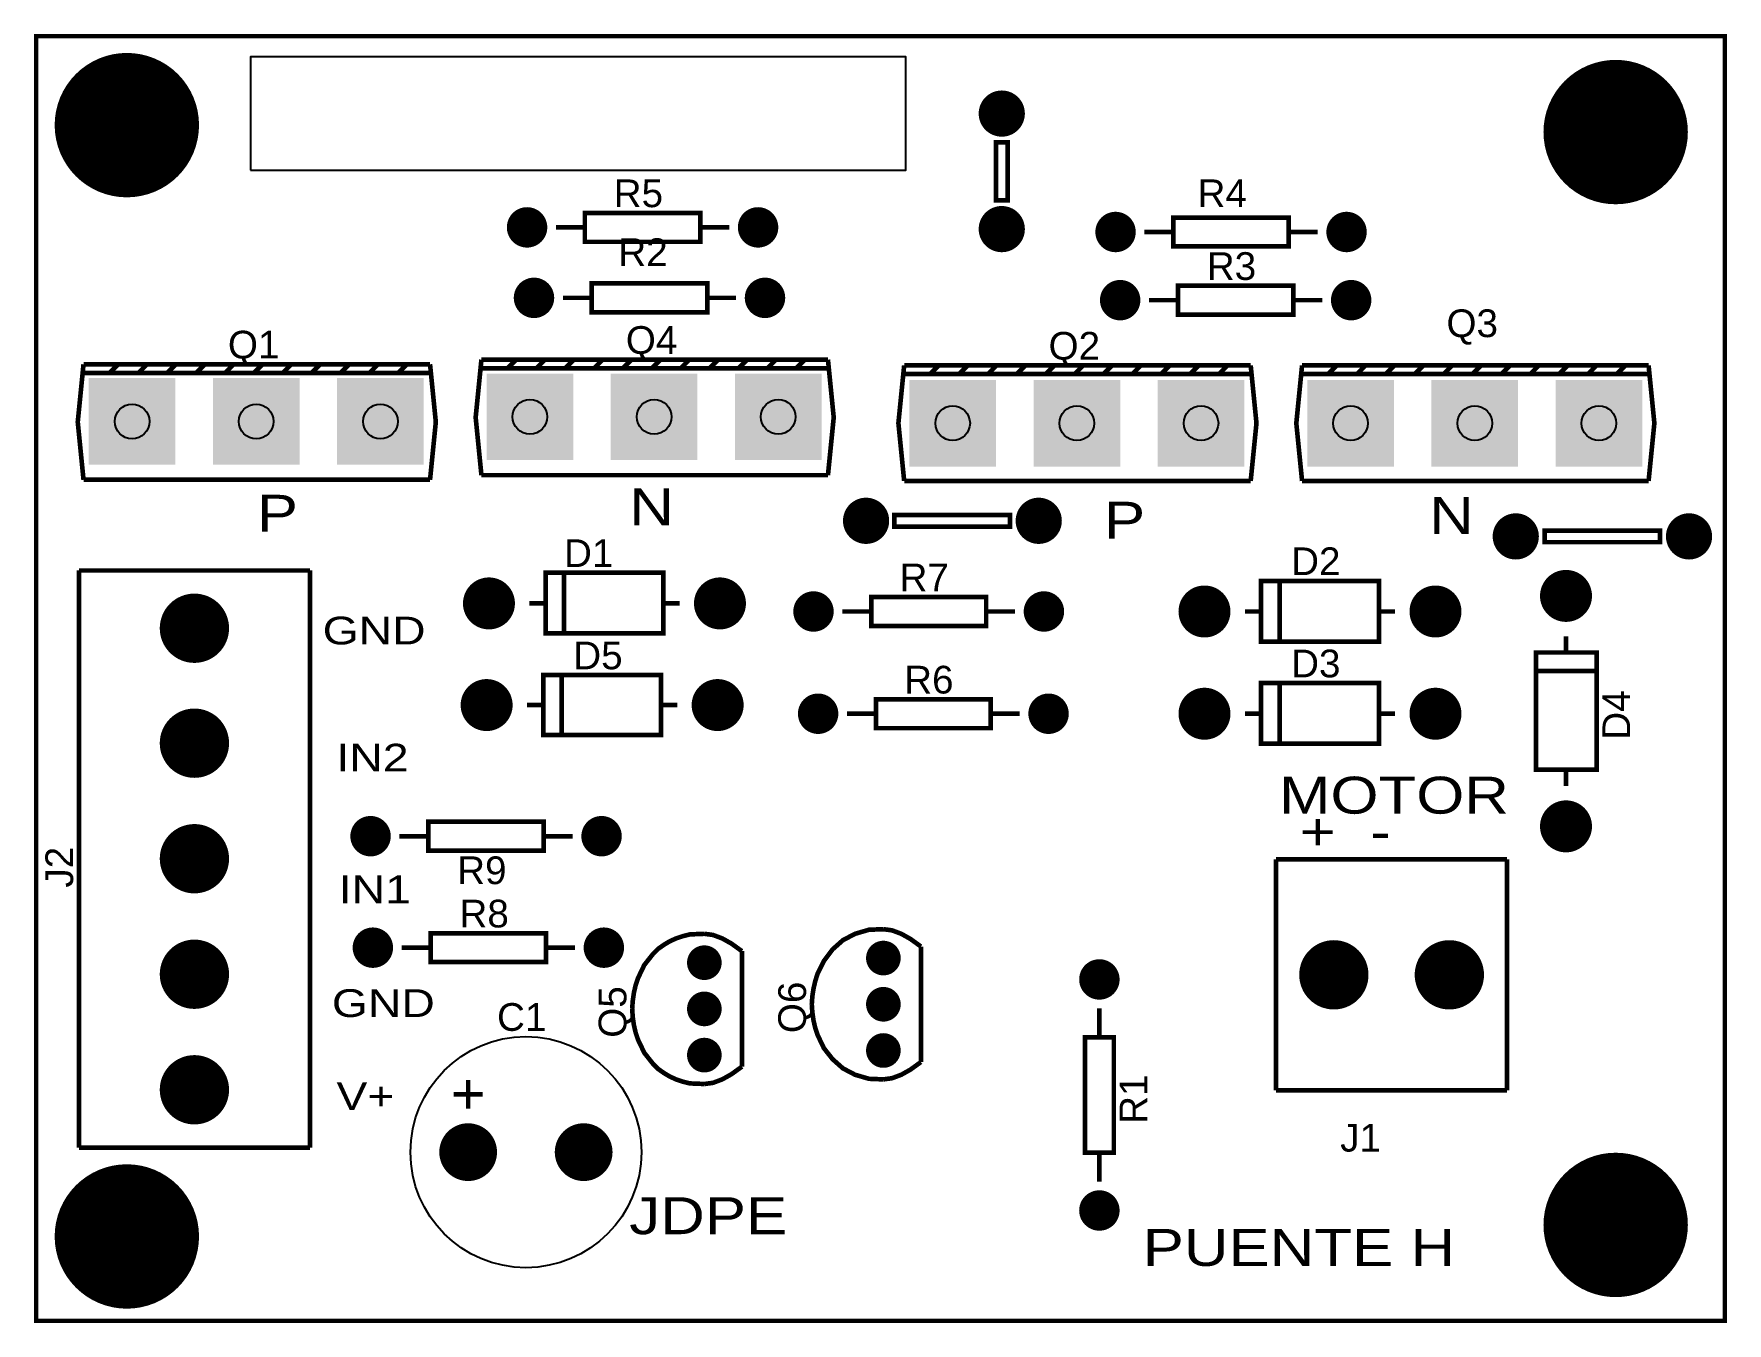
# Model space of a CAD drawing. Extents: x -1.47 to 1.47, y -1.12 to 1.12.
import ezdxf

# ---------------------------------------------------------------- set-up
doc = ezdxf.new("R2010")
doc.units = 0
doc.layers.get('0').update_dxf_attribs({"linetype": 'CONTINUOUS'})

# ---------------------------------------------------------------- blocks, each defined once
blk = doc.blocks.new('RPAD')
blk.add_trace([(-0.5, -0.5), (-0.5, 0.5), (0.5, -0.5), (0.5, 0.5)])
blk = doc.blocks.new('EPAD')
at = {"const_width": 0.5}
blk.add_lwpolyline([(-0.25, 0, 1), (0.25, 0, 1)], format="xyb", close=True, dxfattribs=at)

msp = doc.modelspace()

# ---------------------------------------------------------------- linework, layer by layer
at = {"const_width": 0.008}
for points in [[(-1.462, -1.112), (1.462, -1.112), (1.462, 1.112), (-1.462, 1.112), (-1.462, -1.112)], [(0.2, 0.828), (0.22, 0.828), (0.22, 0.928), (0.2, 0.928), (0.2, 0.828)], [(-0.512, 0.756), (-0.312, 0.756), (-0.312, 0.806), (-0.512, 0.806), (-0.512, 0.756)], [(0.507, 0.748), (0.707, 0.748), (0.707, 0.798), (0.507, 0.798), (0.507, 0.748)], [(-0.562, 0.781), (-0.512, 0.781)], [(-0.312, 0.781), (-0.262, 0.781)], [(0.507, 0.773), (0.457, 0.773)], [(0.757, 0.773), (0.707, 0.773)], [(-0.5, 0.634), (-0.3, 0.634), (-0.3, 0.684), (-0.5, 0.684), (-0.5, 0.634)], [(0.515, 0.63), (0.715, 0.63), (0.715, 0.68), (0.515, 0.68), (0.515, 0.63)], [(-0.5, 0.659), (-0.55, 0.659)], [(-0.25, 0.659), (-0.3, 0.659)], [(0.465, 0.655), (0.515, 0.655)], [(0.715, 0.655), (0.765, 0.655)], [(-1.38, 0.344), (-1.39, 0.444), (-1.38, 0.544)], [(-1.38, 0.544), (-0.78, 0.544)], [(-1.38, 0.529), (-0.78, 0.529)], [(-1.335, 0.529), (-1.32, 0.544)], [(-1.285, 0.529), (-1.27, 0.544)], [(-1.285, 0.529), (-1.27, 0.544)], [(-1.235, 0.529), (-1.22, 0.544)], [(-1.235, 0.529), (-1.22, 0.544)], [(-1.185, 0.529), (-1.17, 0.544)], [(-1.185, 0.529), (-1.17, 0.544)], [(-1.135, 0.529), (-1.12, 0.544)], [(-1.135, 0.529), (-1.12, 0.544)], [(-1.085, 0.529), (-1.07, 0.544)], [(-1.085, 0.529), (-1.07, 0.544)], [(-1.035, 0.529), (-1.02, 0.544)], [(-1.035, 0.529), (-1.02, 0.544)], [(-0.985, 0.529), (-0.97, 0.544)], [(-0.985, 0.529), (-0.97, 0.544)], [(-0.935, 0.529), (-0.92, 0.544)], [(-0.935, 0.529), (-0.92, 0.544)], [(-0.885, 0.529), (-0.87, 0.544)], [(-0.885, 0.529), (-0.87, 0.544)], [(-0.835, 0.529), (-0.82, 0.544)], [(-0.78, 0.344), (-0.77, 0.444), (-0.78, 0.544)], [(-0.691, 0.352), (-0.701, 0.452), (-0.691, 0.552)], [(-0.691, 0.552), (-0.091, 0.552)], [(-0.691, 0.537), (-0.091, 0.537)], [(-0.646, 0.537), (-0.631, 0.552)], [(-0.596, 0.537), (-0.581, 0.552)], [(-0.596, 0.537), (-0.581, 0.552)], [(-0.546, 0.537), (-0.531, 0.552)], [(-0.546, 0.537), (-0.531, 0.552)], [(-0.496, 0.537), (-0.481, 0.552)], [(-0.496, 0.537), (-0.481, 0.552)], [(-0.446, 0.537), (-0.431, 0.552)], [(-0.446, 0.537), (-0.431, 0.552)], [(-0.396, 0.537), (-0.381, 0.552)], [(-0.396, 0.537), (-0.381, 0.552)], [(-0.346, 0.537), (-0.331, 0.552)], [(-0.346, 0.537), (-0.331, 0.552)], [(-0.296, 0.537), (-0.281, 0.552)], [(-0.296, 0.537), (-0.281, 0.552)], [(-0.246, 0.537), (-0.231, 0.552)], [(-0.246, 0.537), (-0.231, 0.552)], [(-0.196, 0.537), (-0.181, 0.552)], [(-0.196, 0.537), (-0.181, 0.552)], [(-0.146, 0.537), (-0.131, 0.552)], [(-0.091, 0.352), (-0.081, 0.452), (-0.091, 0.552)], [(0.041, 0.342), (0.031, 0.442), (0.041, 0.542)], [(0.041, 0.542), (0.641, 0.542)], [(0.041, 0.527), (0.641, 0.527)], [(0.086, 0.527), (0.101, 0.542)], [(0.136, 0.527), (0.151, 0.542)], [(0.136, 0.527), (0.151, 0.542)], [(0.186, 0.527), (0.201, 0.542)], [(0.186, 0.527), (0.201, 0.542)], [(0.236, 0.527), (0.251, 0.542)], [(0.236, 0.527), (0.251, 0.542)], [(0.286, 0.527), (0.301, 0.542)], [(0.286, 0.527), (0.301, 0.542)], [(0.336, 0.527), (0.351, 0.542)], [(0.336, 0.527), (0.351, 0.542)], [(0.386, 0.527), (0.401, 0.542)], [(0.386, 0.527), (0.401, 0.542)], [(0.436, 0.527), (0.451, 0.542)], [(0.436, 0.527), (0.451, 0.542)], [(0.486, 0.527), (0.501, 0.542)], [(0.486, 0.527), (0.501, 0.542)], [(0.536, 0.527), (0.551, 0.542)], [(0.536, 0.527), (0.551, 0.542)], [(0.586, 0.527), (0.601, 0.542)], [(0.641, 0.342), (0.651, 0.442), (0.641, 0.542)], [(0.73, 0.342), (0.72, 0.442), (0.73, 0.542)], [(0.73, 0.542), (1.33, 0.542)], [(0.73, 0.527), (1.33, 0.527)], [(0.775, 0.527), (0.79, 0.542)], [(0.825, 0.527), (0.84, 0.542)], [(0.825, 0.527), (0.84, 0.542)], [(0.875, 0.527), (0.89, 0.542)], [(0.875, 0.527), (0.89, 0.542)], [(0.925, 0.527), (0.94, 0.542)], [(0.925, 0.527), (0.94, 0.542)], [(0.975, 0.527), (0.99, 0.542)], [(0.975, 0.527), (0.99, 0.542)], [(1.025, 0.527), (1.04, 0.542)], [(1.025, 0.527), (1.04, 0.542)], [(1.075, 0.527), (1.09, 0.542)], [(1.075, 0.527), (1.09, 0.542)], [(1.125, 0.527), (1.14, 0.542)], [(1.125, 0.527), (1.14, 0.542)], [(1.175, 0.527), (1.19, 0.542)], [(1.175, 0.527), (1.19, 0.542)], [(1.225, 0.527), (1.24, 0.542)], [(1.225, 0.527), (1.24, 0.542)], [(1.275, 0.527), (1.29, 0.542)], [(1.33, 0.342), (1.34, 0.442), (1.33, 0.542)], [(-0.091, 0.352), (-0.691, 0.352)], [(-0.78, 0.344), (-1.38, 0.344)], [(0.641, 0.342), (0.041, 0.342)], [(1.33, 0.342), (0.73, 0.342)], [(0.024, 0.263), (0.224, 0.263), (0.224, 0.283), (0.024, 0.283), (0.024, 0.263)], [(1.15, 0.236), (1.35, 0.236), (1.35, 0.256), (1.15, 0.256), (1.15, 0.236)], [(-1.388, 0.187), (-0.988, 0.187)], [(-1.388, 0.187), (-1.388, -0.812)], [(-0.988, -0.812), (-0.988, 0.187)], [(-0.58, 0.078), (-0.376, 0.078), (-0.376, 0.183), (-0.58, 0.183), (-0.58, 0.078)], [(-0.548, 0.182), (-0.548, 0.079)], [(0.659, 0.064), (0.863, 0.064), (0.863, 0.169), (0.659, 0.169), (0.659, 0.064)], [(0.691, 0.168), (0.691, 0.065)], [(-0.608, 0.13), (-0.58, 0.13)], [(-0.376, 0.13), (-0.348, 0.13)], [(-0.066, 0.116), (-0.016, 0.116)], [(-0.016, 0.091), (0.183, 0.091), (0.183, 0.141), (-0.016, 0.141), (-0.016, 0.091)], [(0.183, 0.116), (0.233, 0.116)], [(0.631, 0.116), (0.659, 0.116)], [(0.863, 0.116), (0.891, 0.116)], [(1.187, 0.073), (1.187, 0.045)], [(1.135, -0.158), (1.24, -0.158), (1.24, 0.045), (1.135, 0.045), (1.135, -0.158)], [(-0.584, -0.098), (-0.38, -0.098), (-0.38, 0.006), (-0.584, 0.006), (-0.584, -0.098)], [(-0.552, 0.005), (-0.552, -0.097)], [(1.239, 0.013), (1.136, 0.013)], [(0.659, -0.113), (0.863, -0.113), (0.863, -0.008), (0.659, -0.008), (0.659, -0.113)], [(0.691, -0.009), (0.691, -0.112)], [(-0.612, -0.046), (-0.584, -0.046)], [(-0.38, -0.046), (-0.352, -0.046)], [(-0.058, -0.061), (-0.008, -0.061)], [(-0.008, -0.086), (0.191, -0.086), (0.191, -0.036), (-0.008, -0.036), (-0.008, -0.086)], [(0.191, -0.061), (0.241, -0.061)], [(0.631, -0.061), (0.659, -0.061)], [(0.863, -0.061), (0.891, -0.061)], [(1.187, -0.158), (1.187, -0.186)], [(-0.783, -0.298), (-0.583, -0.298), (-0.583, -0.248), (-0.783, -0.248), (-0.783, -0.298)], [(-0.783, -0.273), (-0.833, -0.273)], [(-0.533, -0.273), (-0.583, -0.273)], [(0.685, -0.713), (0.685, -0.313)], [(1.085, -0.313), (0.685, -0.313)], [(1.085, -0.713), (1.085, -0.313)], [(-0.779, -0.491), (-0.579, -0.491), (-0.579, -0.441), (-0.779, -0.441), (-0.779, -0.491)], [(-0.305, -0.442), (-0.33, -0.443), (-0.342, -0.446), (-0.354, -0.45), (-0.365, -0.455), (-0.375, -0.461), (-0.385, -0.468), (-0.394, -0.477), (-0.409, -0.496), (-0.42, -0.519), (-0.424, -0.531), (-0.427, -0.544), (-0.429, -0.558), (-0.43, -0.572)], [(-0.305, -0.442), (-0.29, -0.444), (-0.274, -0.45), (-0.258, -0.459), (-0.24, -0.472)], [(0.005, -0.434), (-0.02, -0.435), (-0.044, -0.442), (-0.065, -0.453), (-0.083, -0.469), (-0.098, -0.489), (-0.109, -0.511), (-0.113, -0.524), (-0.116, -0.537), (-0.118, -0.55), (-0.119, -0.564)], [(0.005, -0.434), (0.02, -0.436), (0.036, -0.442), (0.052, -0.451), (0.07, -0.464)], [(-0.829, -0.466), (-0.779, -0.466)], [(-0.579, -0.466), (-0.529, -0.466)], [(-0.24, -0.672), (-0.24, -0.472)], [(0.07, -0.664), (0.07, -0.464)], [(-0.305, -0.702), (-0.33, -0.701), (-0.342, -0.698), (-0.354, -0.694), (-0.365, -0.689), (-0.375, -0.683), (-0.385, -0.676), (-0.394, -0.667), (-0.409, -0.648), (-0.42, -0.625), (-0.424, -0.613), (-0.427, -0.6), (-0.429, -0.586), (-0.43, -0.572)], [(0.005, -0.694), (-0.02, -0.693), (-0.044, -0.686), (-0.065, -0.675), (-0.083, -0.659), (-0.098, -0.64), (-0.109, -0.617), (-0.113, -0.605), (-0.116, -0.592), (-0.118, -0.578), (-0.119, -0.564)], [(0.379, -0.571), (0.379, -0.621)], [(0.354, -0.821), (0.404, -0.821), (0.404, -0.621), (0.354, -0.621), (0.354, -0.821)], [(-0.305, -0.702), (-0.29, -0.7), (-0.274, -0.694), (-0.258, -0.685), (-0.24, -0.672)], [(0.005, -0.694), (0.02, -0.692), (0.036, -0.686), (0.052, -0.677), (0.07, -0.664)], [(-0.714, -0.695), (-0.714, -0.745)], [(-0.739, -0.72), (-0.689, -0.72)], [(1.085, -0.713), (0.685, -0.713)], [(-1.388, -0.812), (-0.988, -0.812)], [(0.379, -0.821), (0.379, -0.871)]]:
    msp.add_lwpolyline(points, dxfattribs=at)
msp.add_lwpolyline([(-1.091, 0.88), (0.044, 0.88), (0.044, 1.076), (-1.091, 1.076), (-1.091, 0.88)])
for centre, radius in [((0.21, 0.978), 0.025), ((-1.305, 0.958), 0.03), ((1.273, 0.946), 0.03), ((-0.612, 0.781), 0.025), ((-0.212, 0.781), 0.025), ((0.21, 0.778), 0.025), ((0.407, 0.773), 0.025), ((0.807, 0.773), 0.025), ((-0.6, 0.659), 0.025), ((-0.2, 0.659), 0.025), ((0.415, 0.655), 0.025), ((0.815, 0.655), 0.025), ((-1.296, 0.445), 0.03), ((-1.081, 0.445), 0.03), ((-0.866, 0.445), 0.03), ((-0.607, 0.453), 0.03), ((-0.392, 0.453), 0.03), ((-0.177, 0.453), 0.03), ((0.125, 0.442), 0.03), ((0.34, 0.442), 0.03), ((0.555, 0.442), 0.03), ((0.814, 0.442), 0.03), ((1.029, 0.442), 0.03), ((1.244, 0.442), 0.03), ((-0.025, 0.273), 0.025), ((0.274, 0.273), 0.025), ((1.1, 0.246), 0.025), ((1.4, 0.246), 0.025), ((-0.678, 0.13), 0.025), ((-0.278, 0.13), 0.025), ((1.187, 0.143), 0.025), ((-0.116, 0.116), 0.025), ((0.283, 0.116), 0.025), ((0.561, 0.116), 0.025), ((0.961, 0.116), 0.025), ((-1.188, 0.087), 0.03), ((-0.682, -0.046), 0.025), ((-0.282, -0.046), 0.025), ((-0.108, -0.061), 0.025), ((0.291, -0.061), 0.025), ((0.561, -0.061), 0.025), ((0.961, -0.061), 0.025), ((-1.188, -0.112), 0.03), ((1.187, -0.256), 0.025), ((-0.883, -0.273), 0.025), ((-0.483, -0.273), 0.025), ((-1.188, -0.312), 0.03), ((-0.879, -0.466), 0.025), ((-0.479, -0.466), 0.025), ((-0.305, -0.492), 0.025), ((0.005, -0.484), 0.025), ((-1.188, -0.512), 0.03), ((0.379, -0.521), 0.025), ((0.785, -0.513), 0.03), ((0.985, -0.513), 0.03), ((-0.305, -0.572), 0.025), ((0.005, -0.564), 0.025), ((-0.305, -0.652), 0.025), ((0.005, -0.644), 0.025), ((-1.188, -0.712), 0.03), ((-0.714, -0.82), 0.025), ((-0.514, -0.82), 0.025), ((0.379, -0.921), 0.025), ((-1.305, -0.966), 0.03), ((1.273, -0.946), 0.03)]:
    msp.add_circle(centre, radius)
at = {"layer": '12632256'}
msp.add_circle((-0.614, -0.82), 0.2, dxfattribs=at)

# ---------------------------------------------------------------- block references
for name, p, xscale, yscale in [('EPAD', (-1.305, 0.958), 0.25, 0.25), ('EPAD', (1.273, 0.946), 0.25, 0.25), ('EPAD', (0.21, 0.978), 0.08, 0.08), ('EPAD', (-0.612, 0.781), 0.07, 0.07), ('EPAD', (-0.212, 0.781), 0.07, 0.07), ('EPAD', (0.21, 0.778), 0.08, 0.08), ('EPAD', (0.407, 0.773), 0.07, 0.07), ('EPAD', (0.807, 0.773), 0.07, 0.07), ('EPAD', (-0.6, 0.659), 0.07, 0.07), ('EPAD', (-0.2, 0.659), 0.07, 0.07), ('EPAD', (0.415, 0.655), 0.07, 0.07), ('EPAD', (0.815, 0.655), 0.07, 0.07), ('RPAD', (-0.607, 0.453), 0.15, 0.15), ('RPAD', (-0.392, 0.453), 0.15, 0.15), ('RPAD', (-0.177, 0.453), 0.15, 0.15), ('RPAD', (-1.296, 0.445), 0.15, 0.15), ('RPAD', (-1.081, 0.445), 0.15, 0.15), ('RPAD', (-0.866, 0.445), 0.15, 0.15), ('RPAD', (0.125, 0.442), 0.15, 0.15), ('RPAD', (0.34, 0.442), 0.15, 0.15), ('RPAD', (0.555, 0.442), 0.15, 0.15), ('RPAD', (0.814, 0.442), 0.15, 0.15), ('RPAD', (1.029, 0.442), 0.15, 0.15), ('RPAD', (1.244, 0.442), 0.15, 0.15), ('EPAD', (-0.025, 0.273), 0.08, 0.08), ('EPAD', (0.274, 0.273), 0.08, 0.08), ('EPAD', (1.1, 0.246), 0.08, 0.08), ('EPAD', (1.4, 0.246), 0.08, 0.08), ('EPAD', (1.187, 0.143), 0.09, 0.09), ('EPAD', (-1.188, 0.087), 0.12, 0.12), ('EPAD', (-0.678, 0.13), 0.09, 0.09), ('EPAD', (-0.278, 0.13), 0.09, 0.09), ('EPAD', (-0.116, 0.116), 0.07, 0.07), ('EPAD', (0.283, 0.116), 0.07, 0.07), ('EPAD', (0.561, 0.116), 0.09, 0.09), ('EPAD', (0.961, 0.116), 0.09, 0.09), ('EPAD', (-0.682, -0.046), 0.09, 0.09), ('EPAD', (-0.282, -0.046), 0.09, 0.09), ('EPAD', (-0.108, -0.061), 0.07, 0.07), ('EPAD', (0.291, -0.061), 0.07, 0.07), ('EPAD', (0.561, -0.061), 0.09, 0.09), ('EPAD', (0.961, -0.061), 0.09, 0.09), ('EPAD', (-1.188, -0.112), 0.12, 0.12), ('EPAD', (1.187, -0.256), 0.09, 0.09), ('EPAD', (-1.188, -0.312), 0.12, 0.12), ('EPAD', (-0.883, -0.273), 0.07, 0.07), ('EPAD', (-0.483, -0.273), 0.07, 0.07), ('EPAD', (-0.879, -0.466), 0.07, 0.07), ('EPAD', (-0.479, -0.466), 0.07, 0.07), ('EPAD', (-1.188, -0.512), 0.12, 0.12), ('EPAD', (-0.305, -0.492), 0.06, 0.06), ('EPAD', (0.005, -0.484), 0.06, 0.06), ('EPAD', (0.785, -0.513), 0.12, 0.12), ('EPAD', (0.985, -0.513), 0.12, 0.12), ('EPAD', (0.379, -0.521), 0.07, 0.07), ('EPAD', (-0.305, -0.572), 0.06, 0.06), ('EPAD', (0.005, -0.564), 0.06, 0.06), ('EPAD', (0.005, -0.644), 0.06, 0.06), ('EPAD', (-0.305, -0.652), 0.06, 0.06), ('EPAD', (-1.188, -0.712), 0.12, 0.12), ('EPAD', (-0.714, -0.82), 0.1, 0.1), ('EPAD', (-0.514, -0.82), 0.1, 0.1), ('EPAD', (-1.305, -0.966), 0.25, 0.25), ('EPAD', (1.273, -0.946), 0.25, 0.25), ('EPAD', (0.379, -0.921), 0.07, 0.07)]:
    msp.add_blockref(name, p, dxfattribs=dict(xscale=xscale, yscale=yscale))

# ---------------------------------------------------------------- texts
for s, height, width, p in [('R5', 0.048, 1.041667, (-0.462, 0.816)), ('R4', 0.048, 1.041667, (0.549, 0.816)), ('R2', 0.048, 1.041667, (-0.454, 0.714)), ('R3', 0.048, 1.041667, (0.565, 0.69)), ('Q3', 0.048, 1.041667, (0.98, 0.591)), ('Q1', 0.048, 1.041667, (-1.13, 0.554)), ('Q4', 0.048, 1.041667, (-0.441, 0.562)), ('Q2', 0.048, 1.041667, (0.291, 0.552)), ('N', 0.064, 1.25, (-0.435, 0.265)), ('P', 0.064, 1.25, (-1.08, 0.254)), ('P', 0.064, 1.25, (0.387, 0.242)), ('N', 0.064, 1.25, (0.95, 0.25)), ('D1', 0.048, 1.041667, (-0.548, 0.193)), ('D2', 0.048, 1.041667, (0.711, 0.179)), ('R7', 0.048, 1.041667, (0.033, 0.151)), ('GND', 0.048, 1.25, (-0.966, 0.059)), ('D5', 0.048, 1.041667, (-0.532, 0.016)), ('D3', 0.048, 1.041667, (0.711, 0.002)), ('R6', 0.048, 1.041667, (0.041, -0.026)), ('IN2', 0.048, 1.25, (-0.942, -0.161)), ('MOTOR', 0.064, 1.25, (0.69, -0.234)), ('+  -', 0.064, 1.25, (0.726, -0.297)), ('R9', 0.048, 1.041667, (-0.733, -0.356)), ('IN1', 0.048, 1.25, (-0.938, -0.389)), ('R8', 0.048, 1.041667, (-0.729, -0.431)), ('GND', 0.048, 1.25, (-0.95, -0.586)), ('C1', 0.048, 1.041667, (-0.664, -0.61)), ('V+', 0.048, 1.25, (-0.942, -0.747)), ('J1', 0.048, 1.041667, (0.796, -0.819)), ('JDPE', 0.064, 1.25, (-0.435, -0.962)), ('PUENTE H', 0.064, 1.25, (0.454, -1.017))]:
    msp.add_text(s, height=height, dxfattribs=dict(at, width=width)).set_placement(p)
at = {"layer": '12632256', "width": 1.041667}
for s, p in [('D4', (1.298, -0.106)), ('J2', (-1.398, -0.362)), ('Q6', (-0.129, -0.614)), ('Q5', (-0.44, -0.622)), ('R1', (0.462, -0.771))]:
    msp.add_text(s, height=0.048, rotation=90, dxfattribs=at).set_placement(p)

doc.saveas('drawing.dxf')
